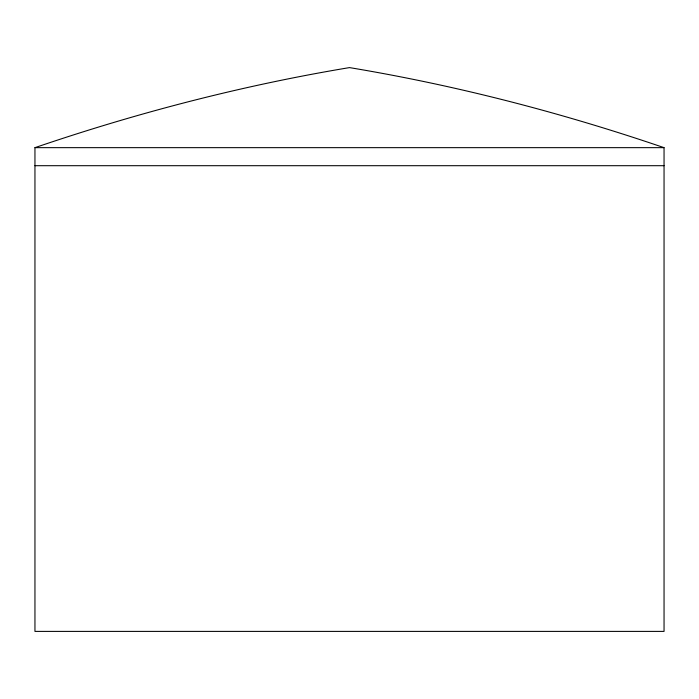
<?xml version="1.0" encoding="UTF-8"?>
<svg xmlns="http://www.w3.org/2000/svg" width="699" height="699" viewBox="0 0 699 699"><rect width="100%" height="100%" fill="white"/><g stroke="black" fill="none" stroke-linecap="round" stroke-linejoin="round"><path stroke-width="1.05" d="M34.95 147.655C137.45 112.688 242.64 85.365 349.5 67.602C456.36 85.365 561.55 112.688 664.05 147.655L664.05 631.398L34.95 631.398L34.95 147.655L664.05 147.655M34.95 165.698L664.05 165.698"/></g></svg>
